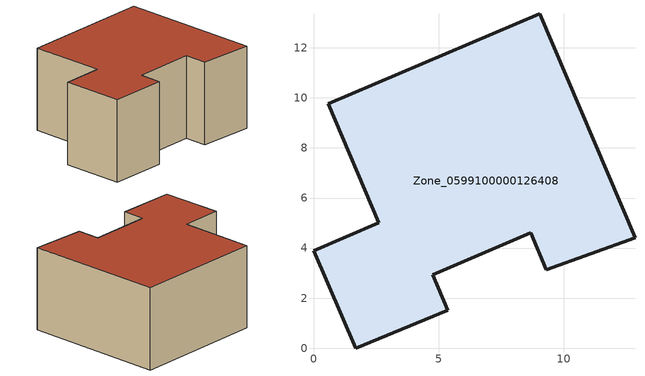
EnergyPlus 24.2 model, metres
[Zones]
Zone_0599100000126408
 floor ground (C_G): 0.59,9.76 9.05,13.36 12.85,4.41 9.31,3.14 8.69,4.61 4.76,2.94 5.36,1.51 1.68,0 0,3.9 2.61,5.01 z0
 wall outside (C_F): 9.05,13.36 0.59,9.76 2.61,5.01 0,3.9 1.68,0 5.36,1.51 4.76,2.94 8.69,4.61 9.31,3.14 12.85,4.41 9.05,13.36 z0:5.71
 roof outside (C_R): 2.61,5.01 0,3.9 1.68,0 5.36,1.51 4.76,2.94 8.69,4.61 9.31,3.14 12.85,4.41 9.05,13.36 0.59,9.76 z5.71
[BUILDING]
Pand.0599100000126408: North Axis=0; Terrain=City; Loads Convergence Tolerance Value=0.04; Temperature Convergence Tolerance Value=0.4; Solar Distribution=FullExterior; Maximum Number of Warmup Days=25; Minimum Number of Warmup Days=1
[Site:Location]
Rotterdam.The.Hague.AP_ZH_NLD Design_Conditions: Latitude=51.96; Longitude=4.45; Time Zone=1; Elevation=-4.5
[SITE:GROUNDTEMPERATURE:BUILDINGSURFACE]
18, 18, 18, 18, 18, 18, 18, 18, 18, 18, 18, 18
[MATERIAL] Thermal Absorptance=0.9; Solar Absorptance=0.7; Visible Absorptance=0.7
Name | Roughness | Thickness | Conductivity | Density | Specific Heat
G.D.1965 | MediumSmooth | 0.15 | 1 | 540 | 1210
F.D.1965 | Rough | 0.3 | 0.857143 | 1920 | 840
R.D.1965 | MediumRough | 0.2 | 0.08 | 1500 | 1000
[CONSTRUCTION]
C_G: G.D.1965
C_F: F.D.1965
C_R: R.D.1965
[ZONE]
Zone_0599100000126408: Type=1; Multiplier=1; Ceiling Height=Autocalculate; Volume=Autocalculate; Floor Area=autocalculate; Part of Total Floor Area=Yes
[ZONEINFILTRATION:DESIGNFLOWRATE]
Infil_Zone_0599100000126408: Zone or ZoneList or Space or SpaceList=Zone_0599100000126408; Schedule=AlwaysOn; Design Flow Rate Calculation Method=Flow/Area; Flow Rate per Floor Area=0.0042; Constant Term Coefficient=1; Temperature Term Coefficient=0; Velocity Term Coefficient=0; Velocity Squared Term Coefficient=0
[HVACTEMPLATE:ZONE:IDEALLOADSAIRSYSTEM]
Zone_0599100000126408: Maximum Heating Supply Air Temperature=50; Minimum Cooling Supply Air Temperature=13; Maximum Heating Supply Air Humidity Ratio=0.0156; Minimum Cooling Supply Air Humidity Ratio=0.0077; Heating Limit=NoLimit; Cooling Limit=NoLimit; Dehumidification Control Type=ConstantSensibleHeatRatio; Cooling Sensible Heat Ratio=0.7; Dehumidification Setpoint=60; Humidification Control Type=None; Humidification Setpoint=30; Outdoor Air Method=None; Outdoor Air Flow Rate per Person=0.00944; Outdoor Air Flow Rate per Zone Floor Area=0; Outdoor Air Flow Rate per Zone=0; Demand Controlled Ventilation Type=None; Outdoor Air Economizer Type=NoEconomizer; Heat Recovery Type=None; Sensible Heat Recovery Effectiveness=0.7; Latent Heat Recovery Effectiveness=0.65
[ZONECONTROL:THERMOSTAT]
ThermostatControl_Zone_0599100000126408: Zone or ZoneList=Zone_0599100000126408; Control Type Schedule=DualSetpointControlType; Control 1=Thermostat_Zone_0599100000126408; Temperature Difference Between Cutout And Setpoint=0
[THERMOSTATSETPOINT:DUALSETPOINT]
Thermostat_Zone_0599100000126408: Heating Setpoint Temperature Schedule=HeatingSetpoint_Zone_0599100000126408; Cooling Setpoint Temperature Schedule=CoolingSetpoint_Zone_0599100000126408
[SCHEDULE:COMPACT]
HeatingSetpoint_Zone_0599100000126408: Through: 12/31, For: AllDays, Until: 24:00, 21
CoolingSetpoint_Zone_0599100000126408: Through: 12/31, For: AllDays, Until: 24:00, 24
DualSetpointControlType: Through: 12/31, For: AllDays, Until: 24:00, 4
AlwaysOn: Through: 12/31, For: AllDays, Until: 24:00, 1
